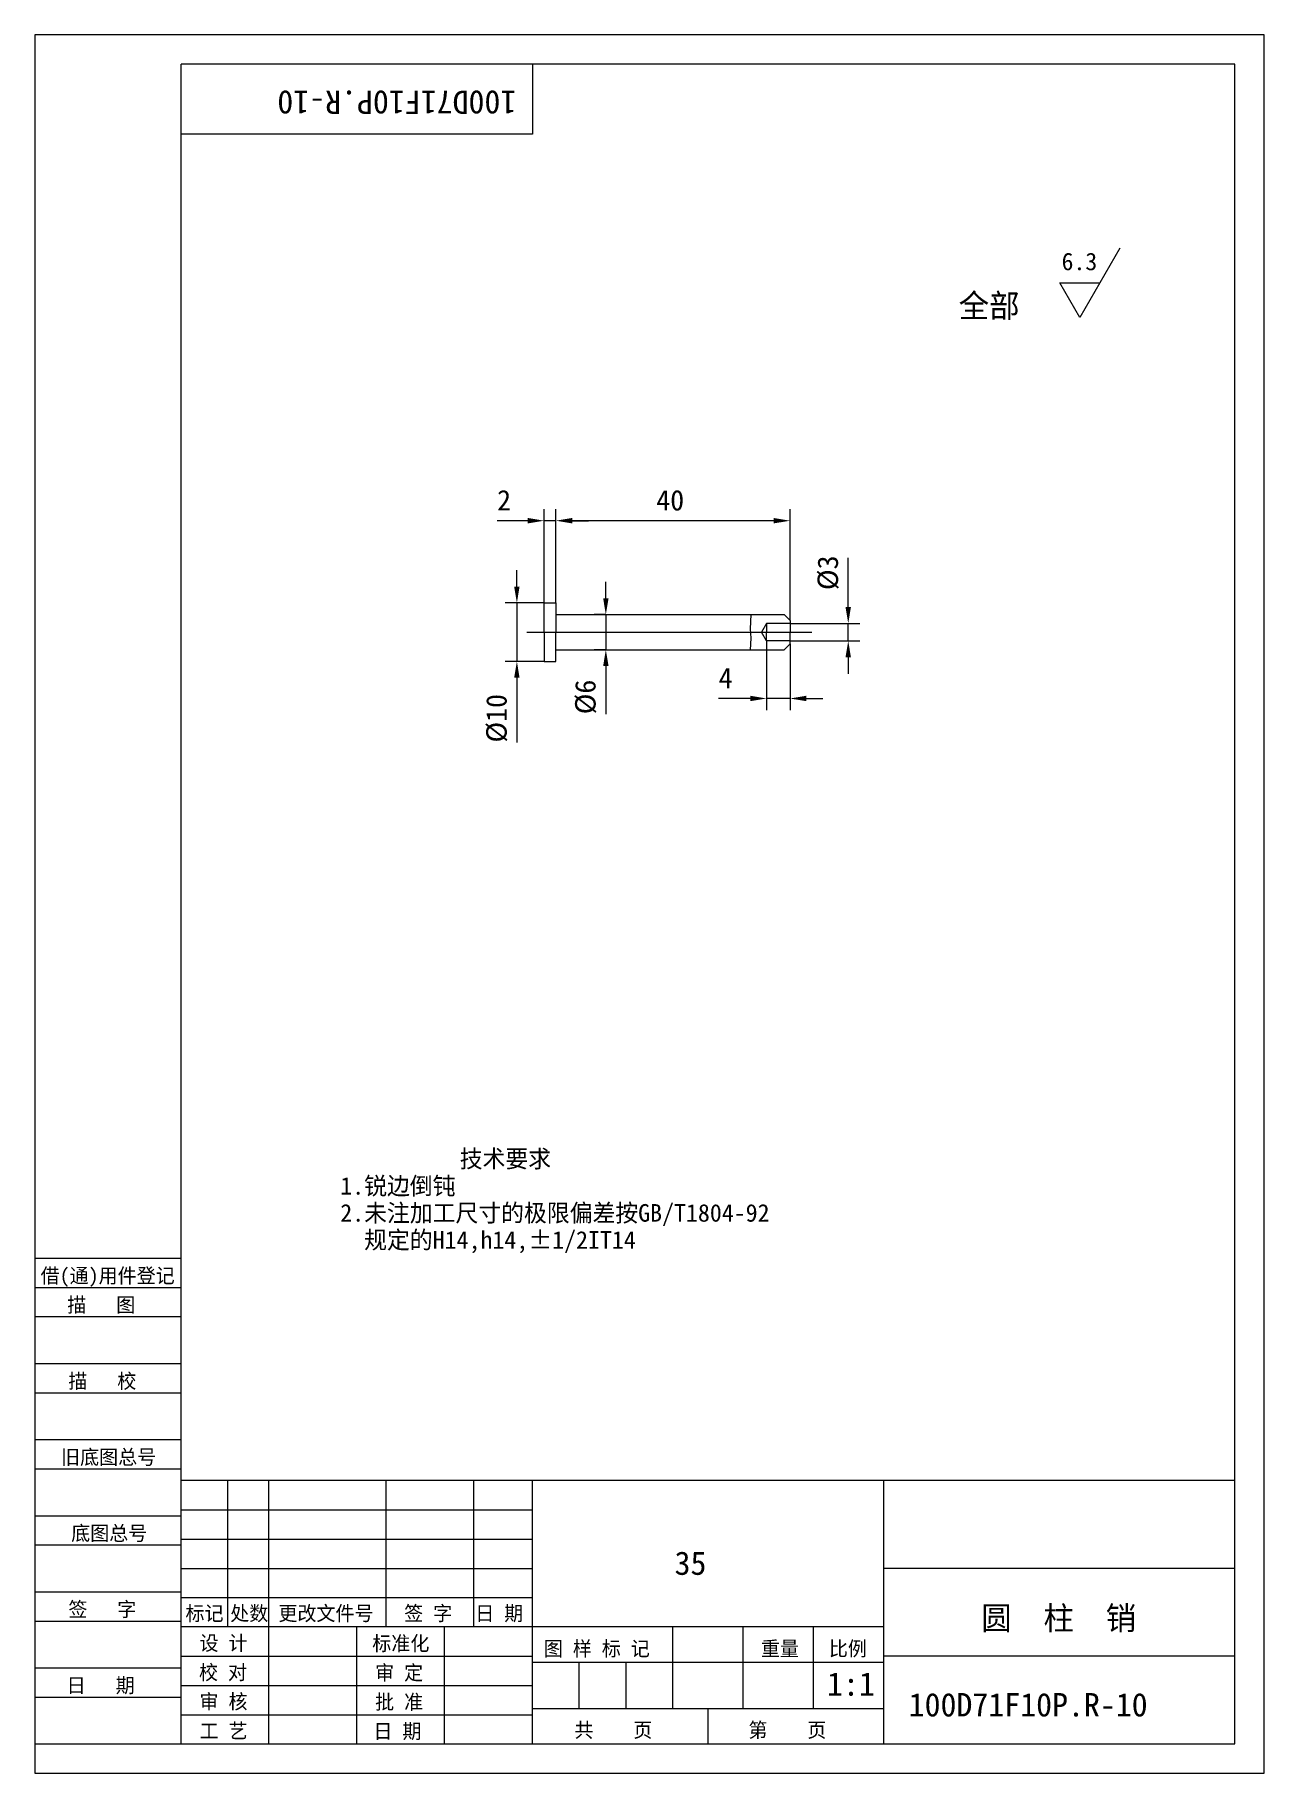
# Model space of a CAD drawing. Header units: metres. Extents: x 0 to 210, y 0 to 297.
import ezdxf

# ---------------------------------------------------------------- set-up
doc = ezdxf.new("R2010")
doc.units = ezdxf.units.M
for name, color, linetype in [('C', 6, 'Continuous'), ('D', 1, 'Continuous'), ('FL', 5, 'Continuous'), ('T', 7, 'Continuous'), ('TL', 4, 'Continuous')]:
    doc.layers.add(name, color=color, linetype=linetype)

# ---------------------------------------------------------------- blocks, each defined once
blk = doc.blocks.new('TUKUN4')
at = {"layer": 'FL'}
for p, q in [((0, 297), (0, 0)), ((210, 297), (0, 297)), ((210, 0), (210, 297)), ((0, 78), (25, 78)), ((0, 70), (25, 70)), ((0, 65), (25, 65)), ((0, 57), (25, 57)), ((0, 52), (25, 52)), ((33, 25), (33, 50)), ((40, 5), (40, 50)), ((60, 25), (60, 50)), ((75, 25), (75, 50)), ((25, 45), (85, 45)), ((0, 44), (25, 44)), ((0, 39), (25, 39)), ((25, 40), (85, 40)), ((25, 35), (85, 35)), ((0, 31), (25, 31)), ((25, 30), (85, 30)), ((0, 26), (25, 26)), ((70, 5), (70, 25)), ((0, 18), (25, 18)), ((25, 20), (85, 20)), ((25, 15), (85, 15)), ((0, 13), (25, 13)), ((25, 10), (85, 10)), ((0, 0), (210, 0))]:
    blk.add_line(p, q, dxfattribs=at)
at = {"layer": 'TL'}
for p, q in [((25, 5), (25, 292)), ((205, 292), (25, 292)), ((85, 292), (85, 280)), ((205, 5), (205, 292)), ((85, 280), (25, 280)), ((0, 88), (25, 88)), ((0, 83), (25, 83)), ((205, 50), (25, 50)), ((85, 5), (85, 50)), ((145, 5), (145, 50)), ((205, 35), (145, 35)), ((145, 25), (25, 25)), ((55, 5), (55, 25)), ((109, 11), (109, 25)), ((121, 11), (121, 25)), ((133, 11), (133, 25)), ((85, 19), (145, 19)), ((93, 11), (93, 19)), ((101, 11), (101, 19)), ((205, 20), (145, 20)), ((145, 11), (85, 11)), ((115, 5), (115, 11)), ((0, 5), (205, 5))]:
    blk.add_line(p, q, dxfattribs=at)
at = {"layer": 'T'}
for s, p in [('借(通)用件登记', (1, 83.76)), ('描   图', (5.56, 78.76)), ('描   校', (5.74, 65.76)), ('旧底图总号', (4.49, 52.76)), ('底图总号', (6.22, 39.76)), ('签   字', (5.74, 26.76)), ('标记', (25.75, 26.07)), ('处数', (33.38, 26.07)), ('更改文件号', (41.61, 26.07)), ('签 字', (63.1, 26.07)), ('日 期', (75.23, 26.07)), ('设 计', (28.14, 20.99)), ('标准化', (57.65, 20.93)), ('图 样 标 记', (86.95, 20.04)), ('重量', (124.03, 20.04)), ('比例', (135.64, 20.04)), ('校 对', (28.05, 15.99)), ('审 定', (58.13, 15.93)), ('日   期', (5.45, 13.76)), ('审 核', (28.14, 10.99)), ('批 准', (58.13, 10.93)), ('共    页', (92.18, 6.13)), ('第    页', (121.9, 6.13)), ('工 艺', (28.14, 5.99)), ('日 期', (57.84, 5.93))]:
    blk.add_text(s, height=2.5, dxfattribs=at).set_placement(p)

msp = doc.modelspace()

# ---------------------------------------------------------------- linework, layer by layer
at = {"layer": 'C'}
msp.add_line((84.02, 194.94), (132.7, 194.94), dxfattribs=at)
at = {"layer": 'D'}
for p, q in [((185.34, 260.54), (178.51, 248.71)), ((175.1, 254.63), (181.93, 254.63)), ((178.51, 248.71), (175.1, 254.63)), ((81.4, 213.98), (78.97, 213.98)), ((84.2, 213.98), (81.4, 213.98)), ((87, 199.94), (87, 215.98)), ((89, 213.98), (87, 213.98)), ((89, 199.94), (89, 215.98)), ((89, 199.94), (89, 215.98)), ((126.2, 213.98), (91.8, 213.98)), ((91.8, 213.98), (94.6, 213.98)), ((129, 196.94), (129, 215.98)), ((82.35, 202.74), (82.35, 205.54)), ((138.95, 202.04), (138.95, 207.63)), ((97.54, 200.74), (97.54, 203.54)), ((138.95, 199.24), (138.95, 202.04)), ((87, 199.94), (80.35, 199.94)), ((82.35, 199.94), (82.35, 189.94)), ((97.54, 197.94), (95.54, 197.94)), ((97.54, 197.94), (97.54, 191.94)), ((129, 196.44), (140.95, 196.44)), ((138.95, 193.44), (138.95, 196.44)), ((125, 193.44), (125, 181.61)), ((129, 193.44), (140.95, 193.44)), ((97.54, 191.94), (95.54, 191.94)), ((129, 192.94), (129, 181.61)), ((138.95, 190.64), (138.95, 187.84)), ((87, 189.94), (80.35, 189.94)), ((82.35, 187.14), (82.35, 184.34)), ((97.54, 189.14), (97.54, 186.34)), ((82.35, 184.34), (82.35, 176.08)), ((97.54, 186.34), (97.54, 180.91)), ((119.4, 183.61), (116.81, 183.61)), ((122.2, 183.61), (119.4, 183.61)), ((129, 183.61), (125, 183.61)), ((131.8, 183.61), (134.6, 183.61))]:
    msp.add_line(p, q, dxfattribs=at)
for points in [[(84.2, 214.45), (84.2, 213.52), (87, 213.98)], [(91.8, 214.45), (91.8, 213.52), (89, 213.98)], [(91.8, 214.45), (91.8, 213.52), (89, 213.98)], [(126.2, 214.45), (126.2, 213.52), (129, 213.98)], [(81.88, 202.74), (82.81, 202.74), (82.35, 199.94)], [(97.08, 200.74), (98.01, 200.74), (97.54, 197.94)], [(138.48, 199.24), (139.41, 199.24), (138.95, 196.44)], [(138.48, 190.64), (139.41, 190.64), (138.95, 193.44)], [(97.08, 189.14), (98.01, 189.14), (97.54, 191.94)], [(81.88, 187.14), (82.81, 187.14), (82.35, 189.94)], [(122.2, 184.08), (122.2, 183.15), (125, 183.61)], [(131.8, 184.08), (131.8, 183.15), (129, 183.61)]]:
    msp.add_solid(points, dxfattribs=at)
at = {"layer": 'FL'}
msp.add_lwpolyline([(122.31, 197.94), (122.22, 195.53), (122.31, 193.93), (122.22, 191.94)], dxfattribs=at)
at = {"layer": 'TL'}
for p, q in [((87, 199.94), (89, 199.94)), ((87, 194.94), (87, 199.94)), ((89, 199.94), (89, 194.94)), ((89, 197.94), (128, 197.94)), ((125, 196.44), (124.13, 194.94)), ((125, 196.44), (125, 194.94)), ((129, 196.44), (125, 196.44)), ((128, 197.94), (129, 196.94)), ((129, 196.94), (129, 194.94)), ((87, 194.94), (87, 189.94)), ((89, 189.94), (89, 194.94)), ((125, 193.44), (124.13, 194.94)), ((125, 193.44), (125, 194.94)), ((129, 193.44), (125, 193.44)), ((129, 192.94), (129, 194.94)), ((89, 191.94), (128, 191.94)), ((128, 191.94), (129, 192.94)), ((87, 189.94), (89, 189.94))]:
    msp.add_line(p, q, dxfattribs=at)

# ---------------------------------------------------------------- block references
at = {"layer": 'D'}
msp.add_blockref('TUKUN4', (0, 0), dxfattribs=at)

# ---------------------------------------------------------------- texts
for s, height, rotation, p in [('100D71F10P.R-10', 4, 180, (82.25, 287.45)), ('%%C3', 3.5, 90, (137.2, 202.13)), ('%%C6', 3.5, 90, (95.79, 180.91)), ('%%C10', 3.5, 90, (80.6, 176.08))]:
    msp.add_text(s, height=height, rotation=rotation, dxfattribs=at).set_placement(p)
for s, height, p in [('6.3', 2.98, (175.39, 256.78)), ('全部', 4, (157.81, 248.71)), ('2', 3.5, (78.97, 215.73)), ('40', 3.5, (106.16, 215.73)), ('4', 3.5, (116.81, 185.36)), ('          技术要求', 3, (52.18, 103.47)), ('1.锐边倒钝', 3, (52.18, 98.85)), ('2.未注加工尺寸的极限偏差按GB/T1804-92', 3, (52.18, 94.23)), ('  规定的H14,h14,%%P1/2IT14', 3, (52.18, 89.61)), ('35', 4, (109.28, 33.89)), ('圆  柱  销', 4, (161.65, 24.5)), ('1:1', 4, (135.33, 13.25)), ('100D71F10P.R-10', 4, (149.27, 9.7))]:
    msp.add_text(s, height=height, dxfattribs=at).set_placement(p)

doc.saveas('drawing.dxf')
